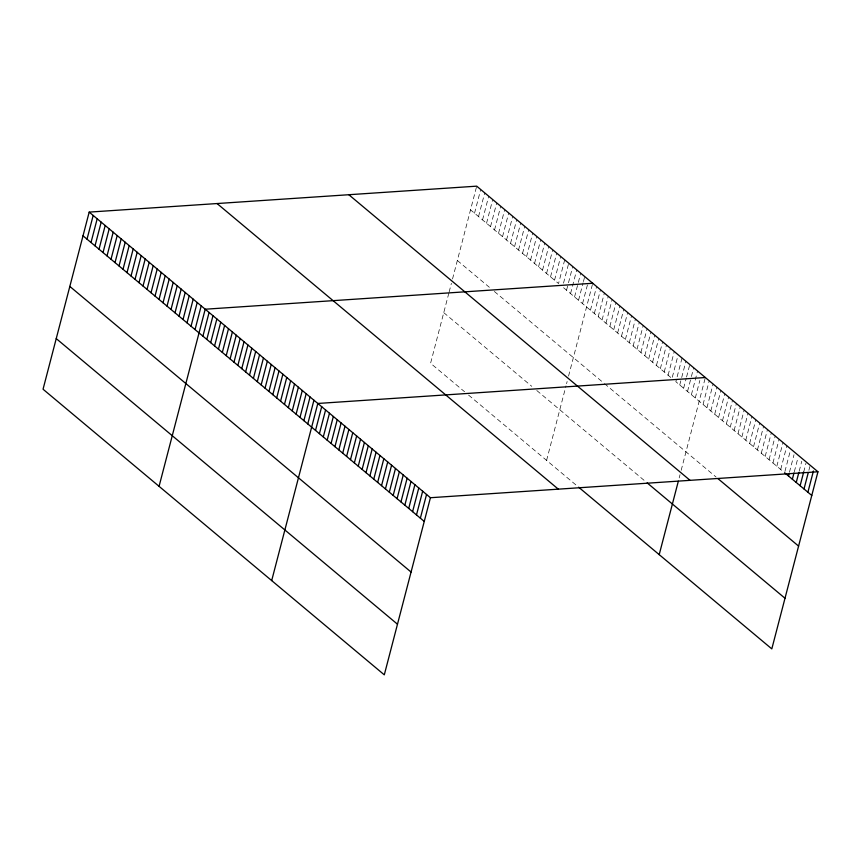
<?xml version="1.0" encoding="UTF-8"?>
<svg xmlns="http://www.w3.org/2000/svg" width="861" height="861" viewBox="0 0 861 861"><rect width="100%" height="100%" fill="white"/><g stroke="black" fill="none" stroke-linecap="round" stroke-linejoin="round"><path stroke-width="0.65" stroke-dasharray="4.3 3.23" d="M448.85 293.095L430.575 363.277L464.574 391.744M449.141 292.008L451.401 283.312M452.531 278.964L476.703 186.159M474.529 213.216L480.707 189.517M478.533 216.563L484.711 192.864M482.537 219.91L488.704 196.211M486.54 223.257L492.707 199.558M490.533 226.604L496.711 202.905M494.537 229.952L500.715 206.253M498.541 233.309L504.707 209.6M502.544 236.657L508.711 212.958M506.537 240.004L512.715 216.305M510.541 243.351L516.718 219.652M514.544 246.698L520.711 222.999M518.537 250.045L524.715 226.346M522.541 253.392L528.719 229.693M526.545 256.739L532.722 233.04M530.548 260.097L536.715 236.388M534.541 263.444L540.719 239.745M538.545 266.792L544.722 243.093M542.548 270.139L548.715 246.44M546.552 273.486L552.719 249.787M550.545 276.833L556.723 253.134M554.549 280.18L560.726 256.481M564.719 259.828L558.552 283.538L470.536 209.869M563.524 283.14L568.723 263.175M566.549 290.232L568.174 283.99M568.497 282.742L572.726 266.533M570.552 293.579L576.73 269.88M574.556 296.927L580.723 273.228M578.549 300.274L583.101 282.817M583.424 281.569L584.727 276.575M582.553 303.621L587.428 284.916M546.595 460.387L566.011 385.857M566.57 383.683L567.141 381.509M568.561 376.074L592.734 283.269M590.442 310.218L596.608 286.519M594.327 313.469L600.494 289.77M598.201 316.719L604.379 293.02M602.087 319.969L608.264 296.27M605.972 323.219L612.149 299.52M609.857 326.47L616.024 302.771M613.742 329.72L619.909 306.021M617.617 332.97L623.794 309.271M621.502 336.22L627.68 312.521M625.387 339.471L631.565 315.772M629.273 342.721L635.44 319.022M633.158 345.971L639.325 322.272M637.032 349.222L643.21 325.523M640.918 352.472L647.095 328.773M644.803 355.722L650.981 332.023M648.688 358.972L654.855 335.273M652.573 362.223L658.74 338.524M656.448 365.473L662.626 341.774M660.333 368.723L666.511 345.024M664.218 371.974L670.396 348.274M668.104 375.224L674.271 351.525M672.312 377.226L677.51 357.272M682.041 358.025L675.863 381.724L783.628 471.914M679.749 384.975L681.374 378.732M681.697 377.495L685.926 361.276M683.634 388.225L686.228 378.248M686.561 377L689.812 364.526M687.519 391.475L691.092 377.753M691.415 376.505L693.686 367.776M691.405 394.725L697.571 371.026M695.279 397.976L699.832 380.508M679.189 477.93L680.039 474.669M681.169 470.321L705.342 377.527M703.05 404.476L709.227 380.777M706.935 407.727L713.102 384.028M710.82 410.977L716.987 387.278M714.695 414.227L720.872 390.528M718.58 417.477L724.758 393.778M722.465 420.728L728.643 397.029M726.35 423.978L732.517 400.279M730.236 427.228L736.403 403.529M734.11 430.478L740.288 406.769M737.995 433.729L744.173 410.019M741.881 436.979L748.058 413.269M745.766 440.229L751.933 416.52M749.651 443.48L755.818 419.77M753.526 446.73L759.703 423.02M757.411 449.98L763.589 426.27M761.296 453.23L767.474 429.521M765.181 456.47L771.348 432.771M769.067 459.72L775.234 436.021M772.941 462.97L779.119 439.271M776.826 466.221L783.004 442.522M780.712 469.471L786.889 445.772M784.92 471.473L790.118 451.519M789.451 472.237L794.003 454.769M794.316 471.742L797.889 458.02M799.169 471.247L801.763 461.27M803.7 472L805.971 463.272M808.888 470.267L809.857 466.522M563.546 287.714L671.01 377.656M457.342 260.496L489.349 287.283M494.354 291.47L603.464 382.79M604.433 383.597L716.072 477.037M443.759 312.651L531.775 386.32M536.78 390.507L645.212 481.256M468.578 395.091L577.656 486.39"/><path stroke-width="1.29" d="M89.189 212.107L43.05 389.226L384.297 674.841L430.425 497.723L89.189 212.107L476.703 186.159L817.95 471.774L771.811 648.893L578.635 487.197M87.015 239.164L93.182 215.454M91.008 242.511L97.185 218.812M95.011 245.859L101.189 222.16M99.015 249.206L105.193 225.507M103.019 252.553L109.186 228.854M107.012 255.9L113.189 232.201M111.015 259.247L117.193 235.548M115.019 262.605L121.197 238.895M119.022 265.952L125.189 242.242M123.015 269.299L129.193 245.6M127.019 272.646L133.197 248.947M131.023 275.994L137.19 252.295M135.026 279.341L141.193 255.642M139.019 282.688L145.197 258.989M143.023 286.035L149.201 262.336M147.027 289.393L153.193 265.683M151.019 292.74L157.197 269.041M155.023 296.087L161.201 272.388M159.027 299.434L165.204 275.735M163.03 302.781L169.197 279.082M167.023 306.129L173.201 282.43M171.027 309.476L177.205 285.777M175.031 312.823L181.208 289.124M179.034 316.181L185.201 292.471M183.027 319.528L189.205 295.829M187.031 322.875L193.208 299.176M191.034 326.222L197.201 302.523M195.038 329.569L201.205 305.87M159.07 486.336L205.209 309.217L592.734 283.269M202.916 336.167L209.094 312.468M206.801 339.417L212.979 315.718M210.687 342.667L216.854 318.968M214.572 345.918L220.739 322.218M218.446 349.168L224.624 325.469M222.332 352.418L228.509 328.719M226.217 355.668L232.395 331.969M230.102 358.919L236.269 335.22M233.988 362.169L240.154 338.47M237.862 365.419L244.04 341.72M241.747 368.669L247.925 344.97M245.633 371.92L251.81 348.221M249.518 375.17L255.685 351.471M253.403 378.42L259.57 354.721M257.278 381.671L263.455 357.972M261.163 384.921L267.34 361.222M265.048 388.171L271.226 364.472M268.933 391.421L275.1 367.722M272.819 394.672L278.986 370.973M276.693 397.922L282.871 374.223M280.578 401.172L286.756 377.473M284.464 404.422L290.641 380.723M288.349 407.673L294.516 383.974M292.234 410.923L298.401 387.224M296.109 414.173L302.286 390.474M299.994 417.424L306.172 393.725M303.879 420.674L310.057 396.975M307.764 423.924L313.931 400.214M271.689 580.583L317.817 403.465L705.342 377.527M315.524 430.425L321.702 406.715M319.409 433.675L325.587 409.965M323.295 436.925L329.472 413.215M327.18 440.175L333.347 416.466M331.065 443.426L337.232 419.716M334.94 446.676L341.117 422.966M338.825 449.916L345.003 426.217M342.71 453.166L348.888 429.467M346.596 456.416L352.762 432.717M350.481 459.666L356.648 435.967M354.355 462.917L360.533 439.218M358.241 466.167L364.418 442.468M362.126 469.417L368.304 445.718M366.011 472.667L372.178 448.968M369.896 475.918L376.063 452.219M373.771 479.168L379.949 455.469M377.656 482.418L383.834 458.719M381.541 485.669L387.719 461.97M385.427 488.919L391.594 465.22M389.312 492.169L395.479 468.47M393.186 495.419L399.364 471.72M397.072 498.67L403.249 474.971M400.957 501.92L407.135 478.221M404.842 505.17L411.009 481.471M408.727 508.42L414.894 484.721M412.602 511.671L418.78 487.972M416.487 514.921L422.665 491.222M420.372 518.171L426.55 494.472M659.203 554.635L678.339 481.191M788.482 475.972L789.128 473.485M792.357 479.222L793.982 472.99M796.242 482.472L798.847 472.495M800.127 485.722L803.7 472M804.013 488.973L808.231 472.764M807.898 492.223L813.419 471.021M430.425 497.723L817.95 471.774M784.597 472.721L811.772 495.473M718.009 478.662L798.588 546.1M348.823 194.726L690.07 480.341M647.149 482.881L785.006 598.266M217.069 203.551L558.315 489.156M83.011 235.806L424.258 521.422M69.827 286.433L411.063 572.048M56.234 338.599L397.481 624.214"/></g></svg>
